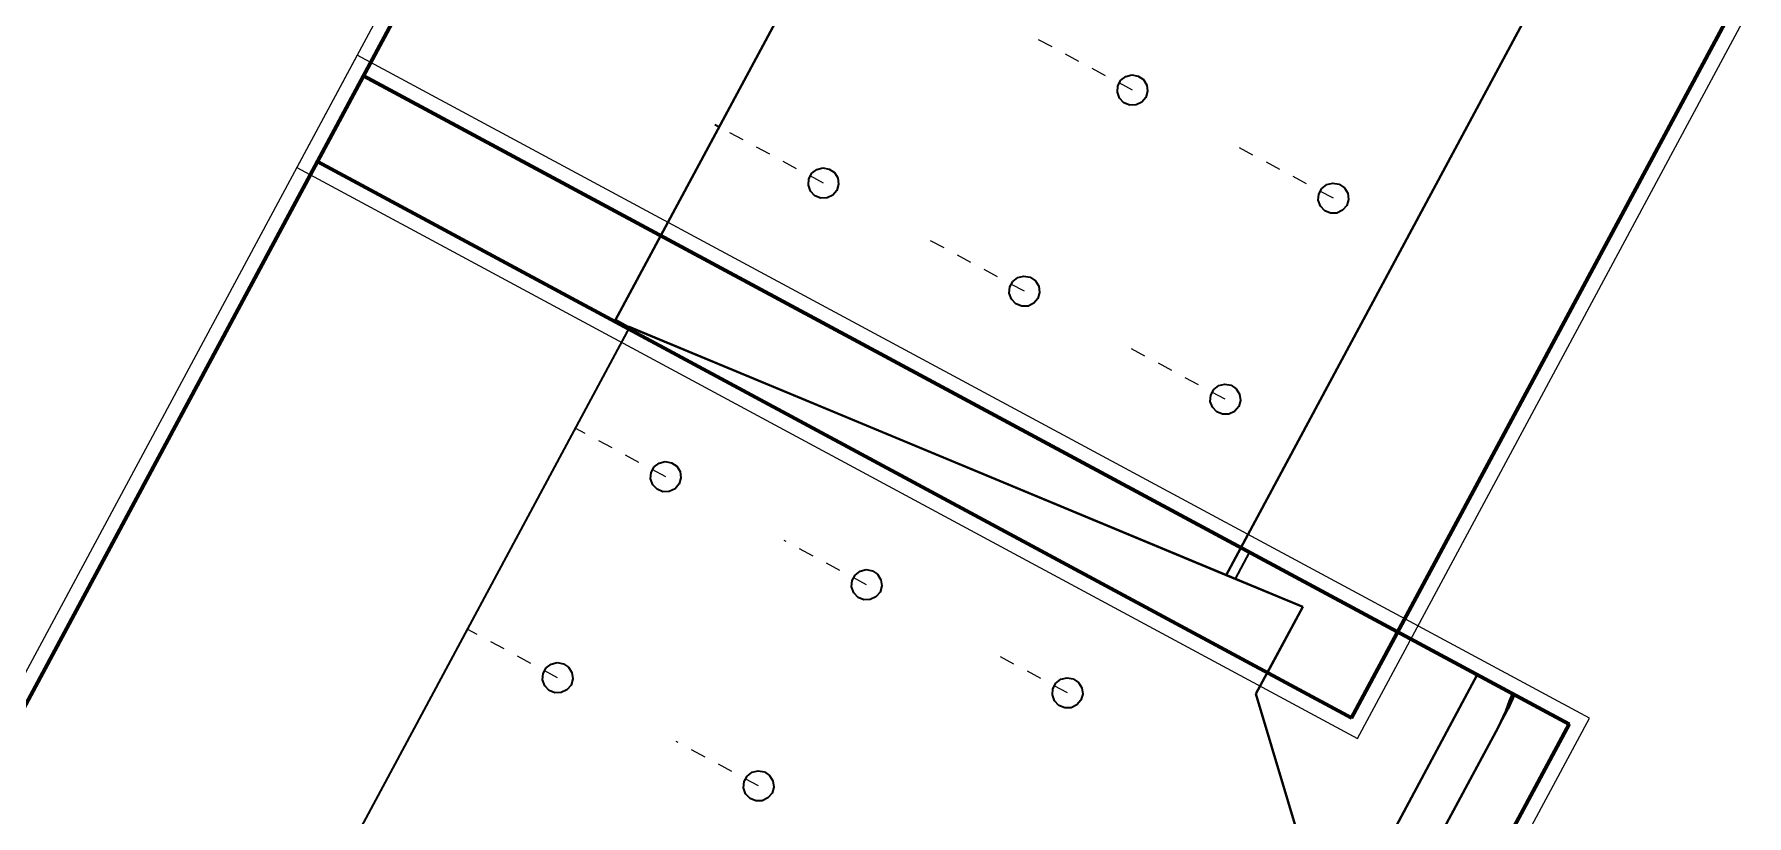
# Model space of a CAD drawing. Header units: metres. Extents: x 2711799 to 2711985, y 1236908 to 1237087.
# Drawn here: x 2711860.07 to 2711871.33, y 1236969.69 to 1236974.83 of the extents above; entities that cross this region are included whole.
import ezdxf

# ---------------------------------------------------------------- set-up
doc = ezdxf.new("R2010")
doc.units = ezdxf.units.M
doc.linetypes.add('AUSGEZOGEN', pattern=[0])
doc.linetypes.add('VERDECKT2_S2', pattern=[0.18, 0.1, -0.08])
for name, color, linetype, lineweight in [('XR$9$Beton Ansicht', 7, 'AUSGEZOGEN', 35), ('XR$9$Beton verdeckt vorne', 7, 'VERDECKT2_S2', 25), ('XR$9$STANDARD_1', 7, 'AUSGEZOGEN', 13)]:
    doc.layers.add(name, color=color, linetype=linetype, lineweight=lineweight)

msp = doc.modelspace()

# ---------------------------------------------------------------- linework, layer by layer
at = {"layer": 'XR$9$Beton Ansicht', "transparency": 33554687}
for p, q in [((2711861.9313, 1236973.9932, 640.05), (2711871.1411, 1236991.1231, 640.05)), ((2711871.1411, 1236991.1231, 640.05), (2711861.9313, 1236973.9932, 640.05)), ((2711863.892, 1236972.9518, 640.05), (2711870.8255, 1236985.8481, 640.05)), ((2711863.892, 1236972.9518, 640.05), (2711870.8255, 1236985.8481, 640.05)), ((2711870.8255, 1236985.8481, 640.05), (2711863.892, 1236972.9518, 640.05)), ((2711874.8443, 1236984.179, 640.05), (2711867.907, 1236971.2757, 640.05)), ((2711867.907, 1236971.2757, 640.05), (2711874.8443, 1236984.179, 640.05)), ((2711871.1497, 1236974.8381, 640.05), (2711868.7302, 1236970.3378, 640.05)), ((2711862.2344, 1236974.5569, 640.05), (2711854.9127, 1236960.9386, 640.05)), ((2711854.9127, 1236960.9386, 640.05), (2711862.2344, 1236974.5569, 640.05)), ((2711867.1913, 1236974.4482, 640.05), (2711867.1944, 1236974.4896, 640.05)), ((2711867.1944, 1236974.4896, 640.05), (2711867.2141, 1236974.5263, 640.05)), ((2711867.2141, 1236974.5263, 640.05), (2711867.247, 1236974.5517, 640.05)), ((2711867.247, 1236974.5517, 640.05), (2711867.2874, 1236974.5616, 640.05)), ((2711867.2874, 1236974.5616, 640.05), (2711867.3283, 1236974.5542, 640.05)), ((2711867.3283, 1236974.5542, 640.05), (2711867.3627, 1236974.5308, 640.05)), ((2711867.3627, 1236974.5308, 640.05), (2711867.3846, 1236974.4954, 640.05)), ((2711867.3846, 1236974.4954, 640.05), (2711867.3902, 1236974.4542, 640.05)), ((2711867.2054, 1236974.409, 640.05), (2711867.1913, 1236974.4482, 640.05)), ((2711867.2341, 1236974.379, 640.05), (2711867.2054, 1236974.409, 640.05)), ((2711867.2726, 1236974.3632, 640.05), (2711867.2341, 1236974.379, 640.05)), ((2711867.3142, 1236974.3645, 640.05), (2711867.2726, 1236974.3632, 640.05)), ((2711867.3516, 1236974.3826, 640.05), (2711867.3142, 1236974.3645, 640.05)), ((2711867.3785, 1236974.4143, 640.05), (2711867.3516, 1236974.3826, 640.05)), ((2711867.3902, 1236974.4542, 640.05), (2711867.3785, 1236974.4143, 640.05)), ((2711864.5734, 1236974.2194, 640.05), (2711864.5445, 1236974.2349, 640.05)), ((2711865.163, 1236973.8788, 640.05), (2711865.1827, 1236973.9154, 640.05)), ((2711865.1827, 1236973.9154, 640.05), (2711865.2155, 1236973.9409, 640.05)), ((2711865.2155, 1236973.9409, 640.05), (2711865.2559, 1236973.9507, 640.05)), ((2711865.2559, 1236973.9507, 640.05), (2711865.2969, 1236973.9433, 640.05)), ((2711865.2969, 1236973.9433, 640.05), (2711865.3312, 1236973.9199, 640.05)), ((2711865.3312, 1236973.9199, 640.05), (2711865.3531, 1236973.8846, 640.05)), ((2711865.1599, 1236973.8373, 640.05), (2711865.163, 1236973.8788, 640.05)), ((2711865.1739, 1236973.7982, 640.05), (2711865.1599, 1236973.8373, 640.05)), ((2711865.2027, 1236973.7681, 640.05), (2711865.1739, 1236973.7982, 640.05)), ((2711865.347, 1236973.8034, 640.05), (2711865.3202, 1236973.7717, 640.05)), ((2711865.3587, 1236973.8433, 640.05), (2711865.347, 1236973.8034, 640.05)), ((2711865.3531, 1236973.8846, 640.05), (2711865.3587, 1236973.8433, 640.05)), ((2711868.5156, 1236973.7793, 640.05), (2711868.5353, 1236973.816, 640.05)), ((2711868.5353, 1236973.816, 640.05), (2711868.5682, 1236973.8414, 640.05)), ((2711868.5682, 1236973.8414, 640.05), (2711868.6086, 1236973.8513, 640.05)), ((2711868.6086, 1236973.8513, 640.05), (2711868.6495, 1236973.8439, 640.05)), ((2711868.6495, 1236973.8439, 640.05), (2711868.6838, 1236973.8205, 640.05)), ((2711868.6838, 1236973.8205, 640.05), (2711868.7057, 1236973.7851, 640.05)), ((2711868.7057, 1236973.7851, 640.05), (2711868.7113, 1236973.7439, 640.05)), ((2711865.2411, 1236973.7524, 640.05), (2711865.2027, 1236973.7681, 640.05)), ((2711865.2827, 1236973.7536, 640.05), (2711865.2411, 1236973.7524, 640.05)), ((2711865.3202, 1236973.7717, 640.05), (2711865.2827, 1236973.7536, 640.05)), ((2711868.5125, 1236973.7379, 640.05), (2711868.5156, 1236973.7793, 640.05)), ((2711868.5265, 1236973.6987, 640.05), (2711868.5125, 1236973.7379, 640.05)), ((2711868.5553, 1236973.6687, 640.05), (2711868.5265, 1236973.6987, 640.05)), ((2711868.6728, 1236973.6722, 640.05), (2711868.6353, 1236973.6542, 640.05)), ((2711868.6997, 1236973.704, 640.05), (2711868.6728, 1236973.6722, 640.05)), ((2711868.7113, 1236973.7439, 640.05), (2711868.6997, 1236973.704, 640.05)), ((2711868.5938, 1236973.6529, 640.05), (2711868.5553, 1236973.6687, 640.05)), ((2711868.6353, 1236973.6542, 640.05), (2711868.5938, 1236973.6529, 640.05)), ((2711866.5038, 1236973.2051, 640.05), (2711866.5367, 1236973.2306, 640.05)), ((2711866.5367, 1236973.2306, 640.05), (2711866.5771, 1236973.2404, 640.05)), ((2711866.5771, 1236973.2404, 640.05), (2711866.618, 1236973.233, 640.05)), ((2711866.618, 1236973.233, 640.05), (2711866.6524, 1236973.2096, 640.05)), ((2711866.481, 1236973.127, 640.05), (2711866.4841, 1236973.1685, 640.05)), ((2711866.4951, 1236973.0879, 640.05), (2711866.481, 1236973.127, 640.05)), ((2711866.4841, 1236973.1685, 640.05), (2711866.5038, 1236973.2051, 640.05)), ((2711866.6524, 1236973.2096, 640.05), (2711866.6742, 1236973.1742, 640.05)), ((2711866.6798, 1236973.133, 640.05), (2711866.6682, 1236973.0931, 640.05)), ((2711866.6742, 1236973.1742, 640.05), (2711866.6798, 1236973.133, 640.05)), ((2711866.5238, 1236973.0578, 640.05), (2711866.4951, 1236973.0879, 640.05)), ((2711866.5623, 1236973.0421, 640.05), (2711866.5238, 1236973.0578, 640.05)), ((2711866.6039, 1236973.0433, 640.05), (2711866.5623, 1236973.0421, 640.05)), ((2711866.6413, 1236973.0614, 640.05), (2711866.6039, 1236973.0433, 640.05)), ((2711866.6682, 1236973.0931, 640.05), (2711866.6413, 1236973.0614, 640.05)), ((2711858.1848, 1236962.1136, 640.05), (2711863.9862, 1236972.9041, 640.05)), ((2711863.9747, 1236972.9074, 640.05), (2711863.892, 1236972.9518, 640.05)), ((2711863.9747, 1236972.9074, 640.05), (2711863.892, 1236972.9518, 640.05)), ((2711863.892, 1236972.9518, 640.05), (2711863.9747, 1236972.9074, 640.05)), ((2711863.9693, 1236972.8975, 640.05), (2711863.9747, 1236972.9074, 640.05)), ((2711863.9747, 1236972.8946, 640.05), (2711863.9693, 1236972.8975, 640.05)), ((2711863.9777, 1236972.9058, 640.05), (2711863.9747, 1236972.9074, 640.05)), ((2711863.9747, 1236972.9074, 640.05), (2711863.9777, 1236972.9058, 640.05)), ((2711863.9747, 1236972.8946, 640.05), (2711863.981, 1236972.9062, 640.05)), ((2711863.981, 1236972.9062, 640.05), (2711863.9747, 1236972.8946, 640.05)), ((2711868.1779, 1236970.6348, 640.05), (2711863.9747, 1236972.8946, 640.05)), ((2711863.9786, 1236972.9075, 640.05), (2711863.9777, 1236972.9058, 640.05)), ((2711863.9777, 1236972.9058, 640.05), (2711863.9786, 1236972.9075, 640.05)), ((2711863.9786, 1236972.9075, 640.05), (2711865.1888, 1236972.4046, 640.05)), ((2711863.981, 1236972.9062, 640.05), (2711863.9786, 1236972.9075, 640.05)), ((2711865.1888, 1236972.4046, 640.05), (2711863.9786, 1236972.9075, 640.05)), ((2711863.9786, 1236972.9075, 640.05), (2711863.981, 1236972.9062, 640.05)), ((2711863.981, 1236972.9062, 640.05), (2711865.1888, 1236972.4046, 640.05)), ((2711865.1888, 1236972.4046, 640.05), (2711863.981, 1236972.9062, 640.05)), ((2711863.9862, 1236972.9041, 640.05), (2711867.9678, 1236971.2505, 640.05)), ((2711863.9862, 1236972.9041, 640.05), (2711867.9678, 1236971.2505, 640.05)), ((2711867.9678, 1236971.2505, 640.05), (2711863.9862, 1236972.9041, 640.05)), ((2711867.8022, 1236972.4167, 640.05), (2711867.8053, 1236972.4582, 640.05)), ((2711867.8053, 1236972.4582, 640.05), (2711867.825, 1236972.4948, 640.05)), ((2711867.825, 1236972.4948, 640.05), (2711867.8579, 1236972.5202, 640.05)), ((2711867.8579, 1236972.5202, 640.05), (2711867.8983, 1236972.5301, 640.05)), ((2711867.8983, 1236972.5301, 640.05), (2711867.9392, 1236972.5227, 640.05)), ((2711867.9392, 1236972.5227, 640.05), (2711867.9735, 1236972.4993, 640.05)), ((2711867.9735, 1236972.4993, 640.05), (2711867.9954, 1236972.4639, 640.05)), ((2711867.9954, 1236972.4639, 640.05), (2711868.001, 1236972.4227, 640.05)), ((2711865.1888, 1236972.4046, 640.05), (2711867.907, 1236971.2757, 640.05)), ((2711867.907, 1236971.2757, 640.05), (2711865.1888, 1236972.4046, 640.05)), ((2711867.8162, 1236972.3776, 640.05), (2711867.8022, 1236972.4167, 640.05)), ((2711867.845, 1236972.3475, 640.05), (2711867.8162, 1236972.3776, 640.05)), ((2711867.8835, 1236972.3318, 640.05), (2711867.845, 1236972.3475, 640.05)), ((2711867.925, 1236972.333, 640.05), (2711867.8835, 1236972.3318, 640.05)), ((2711867.9625, 1236972.3511, 640.05), (2711867.925, 1236972.333, 640.05)), ((2711867.9894, 1236972.3828, 640.05), (2711867.9625, 1236972.3511, 640.05)), ((2711868.001, 1236972.4227, 640.05), (2711867.9894, 1236972.3828, 640.05)), ((2711864.1256, 1236971.9494, 640.05), (2711864.1453, 1236971.986, 640.05)), ((2711864.1453, 1236971.986, 640.05), (2711864.1782, 1236972.0114, 640.05)), ((2711864.1782, 1236972.0114, 640.05), (2711864.2186, 1236972.0213, 640.05)), ((2711864.2186, 1236972.0213, 640.05), (2711864.2595, 1236972.0139, 640.05)), ((2711864.2595, 1236972.0139, 640.05), (2711864.2939, 1236971.9905, 640.05)), ((2711864.2939, 1236971.9905, 640.05), (2711864.3158, 1236971.9551, 640.05)), ((2711864.1225, 1236971.9079, 640.05), (2711864.1256, 1236971.9494, 640.05)), ((2711864.1366, 1236971.8688, 640.05), (2711864.1225, 1236971.9079, 640.05)), ((2711864.1653, 1236971.8387, 640.05), (2711864.1366, 1236971.8688, 640.05)), ((2711864.3097, 1236971.874, 640.05), (2711864.2828, 1236971.8423, 640.05)), ((2711864.3214, 1236971.9139, 640.05), (2711864.3097, 1236971.874, 640.05)), ((2711864.3158, 1236971.9551, 640.05), (2711864.3214, 1236971.9139, 640.05)), ((2711864.2038, 1236971.823, 640.05), (2711864.1653, 1236971.8387, 640.05)), ((2711864.2454, 1236971.8242, 640.05), (2711864.2038, 1236971.823, 640.05)), ((2711864.2828, 1236971.8423, 640.05), (2711864.2454, 1236971.8242, 640.05)), ((2711867.9678, 1236971.2505, 640.05), (2711868.0611, 1236971.4242, 640.05)), ((2711868.0611, 1236971.4242, 640.05), (2711869.558, 1236970.6194, 640.05)), ((2711865.4994, 1236971.3011, 640.05), (2711865.5398, 1236971.311, 640.05)), ((2711865.5398, 1236971.311, 640.05), (2711865.5807, 1236971.3036, 640.05)), ((2711865.4437, 1236971.1976, 640.05), (2711865.4468, 1236971.2391, 640.05)), ((2711865.4577, 1236971.1585, 640.05), (2711865.4437, 1236971.1976, 640.05)), ((2711865.4468, 1236971.2391, 640.05), (2711865.4665, 1236971.2757, 640.05)), ((2711865.4665, 1236971.2757, 640.05), (2711865.4994, 1236971.3011, 640.05)), ((2711865.5807, 1236971.3036, 640.05), (2711865.615, 1236971.2802, 640.05)), ((2711865.615, 1236971.2802, 640.05), (2711865.6369, 1236971.2448, 640.05)), ((2711865.6425, 1236971.2036, 640.05), (2711865.6309, 1236971.1637, 640.05)), ((2711865.6369, 1236971.2448, 640.05), (2711865.6425, 1236971.2036, 640.05)), ((2711868.4102, 1236971.0667, 640.05), (2711867.907, 1236971.2757, 640.05)), ((2711867.907, 1236971.2757, 640.05), (2711868.4102, 1236971.0667, 640.05)), ((2711868.4102, 1236971.0667, 640.05), (2711867.9678, 1236971.2505, 640.05)), ((2711867.9678, 1236971.2505, 640.05), (2711868.4102, 1236971.0667, 640.05)), ((2711865.4865, 1236971.1284, 640.05), (2711865.4577, 1236971.1585, 640.05)), ((2711865.525, 1236971.1127, 640.05), (2711865.4865, 1236971.1284, 640.05)), ((2711865.5665, 1236971.1139, 640.05), (2711865.525, 1236971.1127, 640.05)), ((2711865.604, 1236971.132, 640.05), (2711865.5665, 1236971.1139, 640.05)), ((2711865.6309, 1236971.1637, 640.05), (2711865.604, 1236971.132, 640.05)), ((2711868.4102, 1236971.0667, 640.05), (2711868.1022, 1236970.4939, 640.05)), ((2711868.1022, 1236970.4939, 640.05), (2711868.4102, 1236971.0667, 640.05)), ((2711868.4102, 1236971.0667, 640.05), (2711868.1779, 1236970.6348, 640.05)), ((2711868.1779, 1236970.6348, 640.05), (2711868.4102, 1236971.0667, 640.05)), ((2711863.4153, 1236970.6282, 640.05), (2711863.435, 1236970.6648, 640.05)), ((2711863.435, 1236970.6648, 640.05), (2711863.4679, 1236970.6903, 640.05)), ((2711863.4679, 1236970.6903, 640.05), (2711863.5083, 1236970.7002, 640.05)), ((2711863.5083, 1236970.7002, 640.05), (2711863.5492, 1236970.6928, 640.05)), ((2711863.5492, 1236970.6928, 640.05), (2711863.5836, 1236970.6693, 640.05)), ((2711863.5836, 1236970.6693, 640.05), (2711863.6054, 1236970.634, 640.05)), ((2711863.6054, 1236970.634, 640.05), (2711863.611, 1236970.5928, 640.05)), ((2711868.7302, 1236970.3378, 640.05), (2711868.1779, 1236970.6348, 640.05)), ((2711863.4122, 1236970.5868, 640.05), (2711863.4153, 1236970.6282, 640.05)), ((2711863.4263, 1236970.5476, 640.05), (2711863.4122, 1236970.5868, 640.05)), ((2711863.455, 1236970.5176, 640.05), (2711863.4263, 1236970.5476, 640.05)), ((2711863.4935, 1236970.5018, 640.05), (2711863.455, 1236970.5176, 640.05)), ((2711863.5725, 1236970.5211, 640.05), (2711863.5351, 1236970.5031, 640.05)), ((2711863.5994, 1236970.5529, 640.05), (2711863.5725, 1236970.5211, 640.05)), ((2711863.611, 1236970.5928, 640.05), (2711863.5994, 1236970.5529, 640.05)), ((2711866.7649, 1236970.4873, 640.05), (2711866.7679, 1236970.5288, 640.05)), ((2711866.7679, 1236970.5288, 640.05), (2711866.7876, 1236970.5654, 640.05)), ((2711866.7876, 1236970.5654, 640.05), (2711866.8205, 1236970.5908, 640.05)), ((2711866.8205, 1236970.5908, 640.05), (2711866.8609, 1236970.6007, 640.05)), ((2711866.8609, 1236970.6007, 640.05), (2711866.9018, 1236970.5933, 640.05)), ((2711866.9018, 1236970.5933, 640.05), (2711866.9362, 1236970.5699, 640.05)), ((2711866.9362, 1236970.5699, 640.05), (2711866.9581, 1236970.5345, 640.05)), ((2711866.9581, 1236970.5345, 640.05), (2711866.9637, 1236970.4933, 640.05)), ((2711868.6001, 1236968.8378, 640.05), (2711869.558, 1236970.6194, 640.05)), ((2711869.558, 1236970.6194, 640.05), (2711868.6001, 1236968.8378, 640.05)), ((2711869.558, 1236970.6194, 640.05), (2711869.7904, 1236970.4944, 640.05)), ((2711863.5351, 1236970.5031, 640.05), (2711863.4935, 1236970.5018, 640.05)), ((2711866.7789, 1236970.4481, 640.05), (2711866.7649, 1236970.4873, 640.05)), ((2711866.8076, 1236970.4181, 640.05), (2711866.7789, 1236970.4481, 640.05)), ((2711866.8461, 1236970.4024, 640.05), (2711866.8076, 1236970.4181, 640.05)), ((2711866.9251, 1236970.4217, 640.05), (2711866.8877, 1236970.4036, 640.05)), ((2711866.952, 1236970.4534, 640.05), (2711866.9251, 1236970.4217, 640.05)), ((2711866.9637, 1236970.4933, 640.05), (2711866.952, 1236970.4534, 640.05)), ((2711868.5035, 1236969.159, 640.05), (2711868.1022, 1236970.4939, 640.05)), ((2711868.1022, 1236970.4939, 640.05), (2711868.5035, 1236969.159, 640.05)), ((2711869.7695, 1236970.4499, 640.05), (2711869.7455, 1236970.3803, 640.05)), ((2711869.7455, 1236970.3803, 640.05), (2711869.7695, 1236970.4499, 640.05)), ((2711869.7543, 1236970.3825, 640.05), (2711869.8013, 1236970.4886, 640.05)), ((2711869.7695, 1236970.4499, 640.05), (2711869.7543, 1236970.3825, 640.05)), ((2711869.8027, 1236970.4878, 640.05), (2711869.7612, 1236970.3954, 640.05)), ((2711869.7904, 1236970.4944, 640.05), (2711869.7695, 1236970.4499, 640.05)), ((2711869.7695, 1236970.4499, 640.05), (2711869.7904, 1236970.4944, 640.05)), ((2711869.7904, 1236970.4944, 640.05), (2711869.8013, 1236970.4886, 640.05)), ((2711869.8013, 1236970.4886, 640.05), (2711869.8027, 1236970.4878, 640.05)), ((2711866.8877, 1236970.4036, 640.05), (2711866.8461, 1236970.4024, 640.05)), ((2711869.7455, 1236970.3803, 640.05), (2711869.6959, 1236970.274, 640.05)), ((2711869.6959, 1236970.274, 640.05), (2711869.7455, 1236970.3803, 640.05)), ((2711869.6959, 1236970.274, 640.05), (2711869.7396, 1236970.3552, 640.05)), ((2711869.7396, 1236970.3552, 640.05), (2711869.7543, 1236970.3825, 640.05)), ((2711869.7455, 1236970.3803, 640.05), (2711869.7396, 1236970.3552, 640.05)), ((2711869.7543, 1236970.3825, 640.05), (2711869.7612, 1236970.3954, 640.05)), ((2711869.6959, 1236970.274, 640.05), (2711869.2489, 1236969.4426, 640.05)), ((2711869.2489, 1236969.4426, 640.05), (2711869.6959, 1236970.274, 640.05)), ((2711864.7365, 1236969.9179, 640.05), (2711864.7562, 1236969.9545, 640.05)), ((2711864.7562, 1236969.9545, 640.05), (2711864.7891, 1236969.98, 640.05)), ((2711864.7891, 1236969.98, 640.05), (2711864.8294, 1236969.9899, 640.05)), ((2711864.8294, 1236969.9899, 640.05), (2711864.8704, 1236969.9824, 640.05)), ((2711864.8704, 1236969.9824, 640.05), (2711864.9047, 1236969.959, 640.05)), ((2711864.9047, 1236969.959, 640.05), (2711864.9266, 1236969.9237, 640.05)), ((2711864.7334, 1236969.8764, 640.05), (2711864.7365, 1236969.9179, 640.05)), ((2711864.7474, 1236969.8373, 640.05), (2711864.7334, 1236969.8764, 640.05)), ((2711864.9206, 1236969.8425, 640.05), (2711864.8937, 1236969.8108, 640.05)), ((2711864.9322, 1236969.8825, 640.05), (2711864.9206, 1236969.8425, 640.05)), ((2711864.9266, 1236969.9237, 640.05), (2711864.9322, 1236969.8825, 640.05)), ((2711864.7762, 1236969.8073, 640.05), (2711864.7474, 1236969.8373, 640.05)), ((2711864.8147, 1236969.7915, 640.05), (2711864.7762, 1236969.8073, 640.05)), ((2711864.8562, 1236969.7928, 640.05), (2711864.8147, 1236969.7915, 640.05)), ((2711864.8937, 1236969.8108, 640.05), (2711864.8562, 1236969.7928, 640.05))]:
    msp.add_line(p, q, dxfattribs=at)
at = {"layer": 'XR$9$Beton Ansicht', "color": 7, "linetype": 'AUSGEZOGEN', "lineweight": 35, "transparency": 33554687}
for p, q in [((2711861.9313, 1236973.9932, 640.05), (2711871.1411, 1236991.1231, 640.05)), ((2711871.1411, 1236991.1231, 640.05), (2711861.9313, 1236973.9932, 640.05)), ((2711863.892, 1236972.9518, 640.05), (2711870.8255, 1236985.8481, 640.05)), ((2711863.892, 1236972.9518, 640.05), (2711870.8255, 1236985.8481, 640.05)), ((2711870.8255, 1236985.8481, 640.05), (2711863.892, 1236972.9518, 640.05)), ((2711874.8443, 1236984.179, 640.05), (2711867.907, 1236971.2757, 640.05)), ((2711867.907, 1236971.2757, 640.05), (2711874.8443, 1236984.179, 640.05)), ((2711871.1497, 1236974.8381, 640.05), (2711868.7302, 1236970.3378, 640.05)), ((2711862.2344, 1236974.5569, 640.05), (2711854.9127, 1236960.9386, 640.05)), ((2711854.9127, 1236960.9386, 640.05), (2711862.2344, 1236974.5569, 640.05)), ((2711867.1913, 1236974.4482, 640.05), (2711867.1944, 1236974.4896, 640.05)), ((2711867.1944, 1236974.4896, 640.05), (2711867.2141, 1236974.5263, 640.05)), ((2711867.2141, 1236974.5263, 640.05), (2711867.247, 1236974.5517, 640.05)), ((2711867.247, 1236974.5517, 640.05), (2711867.2874, 1236974.5616, 640.05)), ((2711867.2874, 1236974.5616, 640.05), (2711867.3283, 1236974.5542, 640.05)), ((2711867.3283, 1236974.5542, 640.05), (2711867.3627, 1236974.5308, 640.05)), ((2711867.3627, 1236974.5308, 640.05), (2711867.3846, 1236974.4954, 640.05)), ((2711867.3846, 1236974.4954, 640.05), (2711867.3902, 1236974.4542, 640.05)), ((2711867.2054, 1236974.409, 640.05), (2711867.1913, 1236974.4482, 640.05)), ((2711867.2341, 1236974.379, 640.05), (2711867.2054, 1236974.409, 640.05)), ((2711867.2726, 1236974.3632, 640.05), (2711867.2341, 1236974.379, 640.05)), ((2711867.3142, 1236974.3645, 640.05), (2711867.2726, 1236974.3632, 640.05)), ((2711867.3516, 1236974.3826, 640.05), (2711867.3142, 1236974.3645, 640.05)), ((2711867.3785, 1236974.4143, 640.05), (2711867.3516, 1236974.3826, 640.05)), ((2711867.3902, 1236974.4542, 640.05), (2711867.3785, 1236974.4143, 640.05)), ((2711864.5734, 1236974.2194, 640.05), (2711864.5445, 1236974.2349, 640.05)), ((2711865.163, 1236973.8788, 640.05), (2711865.1827, 1236973.9154, 640.05)), ((2711865.1827, 1236973.9154, 640.05), (2711865.2155, 1236973.9409, 640.05)), ((2711865.2155, 1236973.9409, 640.05), (2711865.2559, 1236973.9507, 640.05)), ((2711865.2559, 1236973.9507, 640.05), (2711865.2969, 1236973.9433, 640.05)), ((2711865.2969, 1236973.9433, 640.05), (2711865.3312, 1236973.9199, 640.05)), ((2711865.3312, 1236973.9199, 640.05), (2711865.3531, 1236973.8846, 640.05)), ((2711865.1599, 1236973.8373, 640.05), (2711865.163, 1236973.8788, 640.05)), ((2711865.1739, 1236973.7982, 640.05), (2711865.1599, 1236973.8373, 640.05)), ((2711865.2027, 1236973.7681, 640.05), (2711865.1739, 1236973.7982, 640.05)), ((2711865.347, 1236973.8034, 640.05), (2711865.3202, 1236973.7717, 640.05)), ((2711865.3587, 1236973.8433, 640.05), (2711865.347, 1236973.8034, 640.05)), ((2711865.3531, 1236973.8846, 640.05), (2711865.3587, 1236973.8433, 640.05)), ((2711868.5156, 1236973.7793, 640.05), (2711868.5353, 1236973.816, 640.05)), ((2711868.5353, 1236973.816, 640.05), (2711868.5682, 1236973.8414, 640.05)), ((2711868.5682, 1236973.8414, 640.05), (2711868.6086, 1236973.8513, 640.05)), ((2711868.6086, 1236973.8513, 640.05), (2711868.6495, 1236973.8439, 640.05)), ((2711868.6495, 1236973.8439, 640.05), (2711868.6838, 1236973.8205, 640.05)), ((2711868.6838, 1236973.8205, 640.05), (2711868.7057, 1236973.7851, 640.05)), ((2711868.7057, 1236973.7851, 640.05), (2711868.7113, 1236973.7439, 640.05)), ((2711865.2411, 1236973.7524, 640.05), (2711865.2027, 1236973.7681, 640.05)), ((2711865.2827, 1236973.7536, 640.05), (2711865.2411, 1236973.7524, 640.05)), ((2711865.3202, 1236973.7717, 640.05), (2711865.2827, 1236973.7536, 640.05)), ((2711868.5125, 1236973.7379, 640.05), (2711868.5156, 1236973.7793, 640.05)), ((2711868.5265, 1236973.6987, 640.05), (2711868.5125, 1236973.7379, 640.05)), ((2711868.5553, 1236973.6687, 640.05), (2711868.5265, 1236973.6987, 640.05)), ((2711868.6728, 1236973.6722, 640.05), (2711868.6353, 1236973.6542, 640.05)), ((2711868.6997, 1236973.704, 640.05), (2711868.6728, 1236973.6722, 640.05)), ((2711868.7113, 1236973.7439, 640.05), (2711868.6997, 1236973.704, 640.05)), ((2711868.5938, 1236973.6529, 640.05), (2711868.5553, 1236973.6687, 640.05)), ((2711868.6353, 1236973.6542, 640.05), (2711868.5938, 1236973.6529, 640.05)), ((2711866.5038, 1236973.2051, 640.05), (2711866.5367, 1236973.2306, 640.05)), ((2711866.5367, 1236973.2306, 640.05), (2711866.5771, 1236973.2404, 640.05)), ((2711866.5771, 1236973.2404, 640.05), (2711866.618, 1236973.233, 640.05)), ((2711866.618, 1236973.233, 640.05), (2711866.6524, 1236973.2096, 640.05)), ((2711866.481, 1236973.127, 640.05), (2711866.4841, 1236973.1685, 640.05)), ((2711866.4951, 1236973.0879, 640.05), (2711866.481, 1236973.127, 640.05)), ((2711866.4841, 1236973.1685, 640.05), (2711866.5038, 1236973.2051, 640.05)), ((2711866.6524, 1236973.2096, 640.05), (2711866.6742, 1236973.1742, 640.05)), ((2711866.6798, 1236973.133, 640.05), (2711866.6682, 1236973.0931, 640.05)), ((2711866.6742, 1236973.1742, 640.05), (2711866.6798, 1236973.133, 640.05)), ((2711866.5238, 1236973.0578, 640.05), (2711866.4951, 1236973.0879, 640.05)), ((2711866.5623, 1236973.0421, 640.05), (2711866.5238, 1236973.0578, 640.05)), ((2711866.6039, 1236973.0433, 640.05), (2711866.5623, 1236973.0421, 640.05)), ((2711866.6413, 1236973.0614, 640.05), (2711866.6039, 1236973.0433, 640.05)), ((2711866.6682, 1236973.0931, 640.05), (2711866.6413, 1236973.0614, 640.05)), ((2711858.1848, 1236962.1136, 640.05), (2711863.9862, 1236972.9041, 640.05)), ((2711863.9747, 1236972.9074, 640.05), (2711863.892, 1236972.9518, 640.05)), ((2711863.9747, 1236972.9074, 640.05), (2711863.892, 1236972.9518, 640.05)), ((2711863.892, 1236972.9518, 640.05), (2711863.9747, 1236972.9074, 640.05)), ((2711863.9693, 1236972.8975, 640.05), (2711863.9747, 1236972.9074, 640.05)), ((2711863.9747, 1236972.8946, 640.05), (2711863.9693, 1236972.8975, 640.05)), ((2711863.9777, 1236972.9058, 640.05), (2711863.9747, 1236972.9074, 640.05)), ((2711863.9747, 1236972.9074, 640.05), (2711863.9777, 1236972.9058, 640.05)), ((2711863.9747, 1236972.8946, 640.05), (2711863.981, 1236972.9062, 640.05)), ((2711863.981, 1236972.9062, 640.05), (2711863.9747, 1236972.8946, 640.05)), ((2711868.1779, 1236970.6348, 640.05), (2711863.9747, 1236972.8946, 640.05)), ((2711863.9786, 1236972.9075, 640.05), (2711863.9777, 1236972.9058, 640.05)), ((2711863.9777, 1236972.9058, 640.05), (2711863.9786, 1236972.9075, 640.05)), ((2711863.9786, 1236972.9075, 640.05), (2711865.1888, 1236972.4046, 640.05)), ((2711863.981, 1236972.9062, 640.05), (2711863.9786, 1236972.9075, 640.05)), ((2711865.1888, 1236972.4046, 640.05), (2711863.9786, 1236972.9075, 640.05)), ((2711863.9786, 1236972.9075, 640.05), (2711863.981, 1236972.9062, 640.05)), ((2711863.981, 1236972.9062, 640.05), (2711865.1888, 1236972.4046, 640.05)), ((2711865.1888, 1236972.4046, 640.05), (2711863.981, 1236972.9062, 640.05)), ((2711863.9862, 1236972.9041, 640.05), (2711867.9678, 1236971.2505, 640.05)), ((2711863.9862, 1236972.9041, 640.05), (2711867.9678, 1236971.2505, 640.05)), ((2711867.9678, 1236971.2505, 640.05), (2711863.9862, 1236972.9041, 640.05)), ((2711867.8022, 1236972.4167, 640.05), (2711867.8053, 1236972.4582, 640.05)), ((2711867.8053, 1236972.4582, 640.05), (2711867.825, 1236972.4948, 640.05)), ((2711867.825, 1236972.4948, 640.05), (2711867.8579, 1236972.5202, 640.05)), ((2711867.8579, 1236972.5202, 640.05), (2711867.8983, 1236972.5301, 640.05)), ((2711867.8983, 1236972.5301, 640.05), (2711867.9392, 1236972.5227, 640.05)), ((2711867.9392, 1236972.5227, 640.05), (2711867.9735, 1236972.4993, 640.05)), ((2711867.9735, 1236972.4993, 640.05), (2711867.9954, 1236972.4639, 640.05)), ((2711867.9954, 1236972.4639, 640.05), (2711868.001, 1236972.4227, 640.05)), ((2711865.1888, 1236972.4046, 640.05), (2711867.907, 1236971.2757, 640.05)), ((2711867.907, 1236971.2757, 640.05), (2711865.1888, 1236972.4046, 640.05)), ((2711867.8162, 1236972.3776, 640.05), (2711867.8022, 1236972.4167, 640.05)), ((2711867.845, 1236972.3475, 640.05), (2711867.8162, 1236972.3776, 640.05)), ((2711867.8835, 1236972.3318, 640.05), (2711867.845, 1236972.3475, 640.05)), ((2711867.925, 1236972.333, 640.05), (2711867.8835, 1236972.3318, 640.05)), ((2711867.9625, 1236972.3511, 640.05), (2711867.925, 1236972.333, 640.05)), ((2711867.9894, 1236972.3828, 640.05), (2711867.9625, 1236972.3511, 640.05)), ((2711868.001, 1236972.4227, 640.05), (2711867.9894, 1236972.3828, 640.05)), ((2711864.1256, 1236971.9494, 640.05), (2711864.1453, 1236971.986, 640.05)), ((2711864.1453, 1236971.986, 640.05), (2711864.1782, 1236972.0114, 640.05)), ((2711864.1782, 1236972.0114, 640.05), (2711864.2186, 1236972.0213, 640.05)), ((2711864.2186, 1236972.0213, 640.05), (2711864.2595, 1236972.0139, 640.05)), ((2711864.2595, 1236972.0139, 640.05), (2711864.2939, 1236971.9905, 640.05)), ((2711864.2939, 1236971.9905, 640.05), (2711864.3158, 1236971.9551, 640.05)), ((2711864.1225, 1236971.9079, 640.05), (2711864.1256, 1236971.9494, 640.05)), ((2711864.1366, 1236971.8688, 640.05), (2711864.1225, 1236971.9079, 640.05)), ((2711864.1653, 1236971.8387, 640.05), (2711864.1366, 1236971.8688, 640.05)), ((2711864.3097, 1236971.874, 640.05), (2711864.2828, 1236971.8423, 640.05)), ((2711864.3214, 1236971.9139, 640.05), (2711864.3097, 1236971.874, 640.05)), ((2711864.3158, 1236971.9551, 640.05), (2711864.3214, 1236971.9139, 640.05)), ((2711864.2038, 1236971.823, 640.05), (2711864.1653, 1236971.8387, 640.05)), ((2711864.2454, 1236971.8242, 640.05), (2711864.2038, 1236971.823, 640.05)), ((2711864.2828, 1236971.8423, 640.05), (2711864.2454, 1236971.8242, 640.05)), ((2711867.9678, 1236971.2505, 640.05), (2711868.0611, 1236971.4242, 640.05)), ((2711868.0611, 1236971.4242, 640.05), (2711869.558, 1236970.6194, 640.05)), ((2711865.4994, 1236971.3011, 640.05), (2711865.5398, 1236971.311, 640.05)), ((2711865.5398, 1236971.311, 640.05), (2711865.5807, 1236971.3036, 640.05)), ((2711865.4437, 1236971.1976, 640.05), (2711865.4468, 1236971.2391, 640.05)), ((2711865.4577, 1236971.1585, 640.05), (2711865.4437, 1236971.1976, 640.05)), ((2711865.4468, 1236971.2391, 640.05), (2711865.4665, 1236971.2757, 640.05)), ((2711865.4665, 1236971.2757, 640.05), (2711865.4994, 1236971.3011, 640.05)), ((2711865.5807, 1236971.3036, 640.05), (2711865.615, 1236971.2802, 640.05)), ((2711865.615, 1236971.2802, 640.05), (2711865.6369, 1236971.2448, 640.05)), ((2711865.6425, 1236971.2036, 640.05), (2711865.6309, 1236971.1637, 640.05)), ((2711865.6369, 1236971.2448, 640.05), (2711865.6425, 1236971.2036, 640.05)), ((2711868.4102, 1236971.0667, 640.05), (2711867.907, 1236971.2757, 640.05)), ((2711867.907, 1236971.2757, 640.05), (2711868.4102, 1236971.0667, 640.05)), ((2711868.4102, 1236971.0667, 640.05), (2711867.9678, 1236971.2505, 640.05)), ((2711867.9678, 1236971.2505, 640.05), (2711868.4102, 1236971.0667, 640.05)), ((2711865.4865, 1236971.1284, 640.05), (2711865.4577, 1236971.1585, 640.05)), ((2711865.525, 1236971.1127, 640.05), (2711865.4865, 1236971.1284, 640.05)), ((2711865.5665, 1236971.1139, 640.05), (2711865.525, 1236971.1127, 640.05)), ((2711865.604, 1236971.132, 640.05), (2711865.5665, 1236971.1139, 640.05)), ((2711865.6309, 1236971.1637, 640.05), (2711865.604, 1236971.132, 640.05)), ((2711868.4102, 1236971.0667, 640.05), (2711868.1022, 1236970.4939, 640.05)), ((2711868.1022, 1236970.4939, 640.05), (2711868.4102, 1236971.0667, 640.05)), ((2711868.4102, 1236971.0667, 640.05), (2711868.1779, 1236970.6348, 640.05)), ((2711868.1779, 1236970.6348, 640.05), (2711868.4102, 1236971.0667, 640.05)), ((2711863.4153, 1236970.6282, 640.05), (2711863.435, 1236970.6648, 640.05)), ((2711863.435, 1236970.6648, 640.05), (2711863.4679, 1236970.6903, 640.05)), ((2711863.4679, 1236970.6903, 640.05), (2711863.5083, 1236970.7002, 640.05)), ((2711863.5083, 1236970.7002, 640.05), (2711863.5492, 1236970.6928, 640.05)), ((2711863.5492, 1236970.6928, 640.05), (2711863.5836, 1236970.6693, 640.05)), ((2711863.5836, 1236970.6693, 640.05), (2711863.6054, 1236970.634, 640.05)), ((2711863.6054, 1236970.634, 640.05), (2711863.611, 1236970.5928, 640.05)), ((2711868.7302, 1236970.3378, 640.05), (2711868.1779, 1236970.6348, 640.05)), ((2711863.4122, 1236970.5868, 640.05), (2711863.4153, 1236970.6282, 640.05)), ((2711863.4263, 1236970.5476, 640.05), (2711863.4122, 1236970.5868, 640.05)), ((2711863.455, 1236970.5176, 640.05), (2711863.4263, 1236970.5476, 640.05)), ((2711863.4935, 1236970.5018, 640.05), (2711863.455, 1236970.5176, 640.05)), ((2711863.5725, 1236970.5211, 640.05), (2711863.5351, 1236970.5031, 640.05)), ((2711863.5994, 1236970.5529, 640.05), (2711863.5725, 1236970.5211, 640.05)), ((2711863.611, 1236970.5928, 640.05), (2711863.5994, 1236970.5529, 640.05)), ((2711866.7649, 1236970.4873, 640.05), (2711866.7679, 1236970.5288, 640.05)), ((2711866.7679, 1236970.5288, 640.05), (2711866.7876, 1236970.5654, 640.05)), ((2711866.7876, 1236970.5654, 640.05), (2711866.8205, 1236970.5908, 640.05)), ((2711866.8205, 1236970.5908, 640.05), (2711866.8609, 1236970.6007, 640.05)), ((2711866.8609, 1236970.6007, 640.05), (2711866.9018, 1236970.5933, 640.05)), ((2711866.9018, 1236970.5933, 640.05), (2711866.9362, 1236970.5699, 640.05)), ((2711866.9362, 1236970.5699, 640.05), (2711866.9581, 1236970.5345, 640.05)), ((2711866.9581, 1236970.5345, 640.05), (2711866.9637, 1236970.4933, 640.05)), ((2711868.6001, 1236968.8378, 640.05), (2711869.558, 1236970.6194, 640.05)), ((2711869.558, 1236970.6194, 640.05), (2711868.6001, 1236968.8378, 640.05)), ((2711869.558, 1236970.6194, 640.05), (2711869.7904, 1236970.4944, 640.05)), ((2711863.5351, 1236970.5031, 640.05), (2711863.4935, 1236970.5018, 640.05)), ((2711866.7789, 1236970.4481, 640.05), (2711866.7649, 1236970.4873, 640.05)), ((2711866.8076, 1236970.4181, 640.05), (2711866.7789, 1236970.4481, 640.05)), ((2711866.8461, 1236970.4024, 640.05), (2711866.8076, 1236970.4181, 640.05)), ((2711866.9251, 1236970.4217, 640.05), (2711866.8877, 1236970.4036, 640.05)), ((2711866.952, 1236970.4534, 640.05), (2711866.9251, 1236970.4217, 640.05)), ((2711866.9637, 1236970.4933, 640.05), (2711866.952, 1236970.4534, 640.05)), ((2711868.5035, 1236969.159, 640.05), (2711868.1022, 1236970.4939, 640.05)), ((2711868.1022, 1236970.4939, 640.05), (2711868.5035, 1236969.159, 640.05)), ((2711869.7695, 1236970.4499, 640.05), (2711869.7455, 1236970.3803, 640.05)), ((2711869.7455, 1236970.3803, 640.05), (2711869.7695, 1236970.4499, 640.05)), ((2711869.7543, 1236970.3825, 640.05), (2711869.8013, 1236970.4886, 640.05)), ((2711869.7695, 1236970.4499, 640.05), (2711869.7543, 1236970.3825, 640.05)), ((2711869.8027, 1236970.4878, 640.05), (2711869.7612, 1236970.3954, 640.05)), ((2711869.7904, 1236970.4944, 640.05), (2711869.7695, 1236970.4499, 640.05)), ((2711869.7695, 1236970.4499, 640.05), (2711869.7904, 1236970.4944, 640.05)), ((2711869.7904, 1236970.4944, 640.05), (2711869.8013, 1236970.4886, 640.05)), ((2711869.8013, 1236970.4886, 640.05), (2711869.8027, 1236970.4878, 640.05)), ((2711866.8877, 1236970.4036, 640.05), (2711866.8461, 1236970.4024, 640.05)), ((2711869.7455, 1236970.3803, 640.05), (2711869.6959, 1236970.274, 640.05)), ((2711869.6959, 1236970.274, 640.05), (2711869.7455, 1236970.3803, 640.05)), ((2711869.6959, 1236970.274, 640.05), (2711869.7396, 1236970.3552, 640.05)), ((2711869.7396, 1236970.3552, 640.05), (2711869.7543, 1236970.3825, 640.05)), ((2711869.7455, 1236970.3803, 640.05), (2711869.7396, 1236970.3552, 640.05)), ((2711869.7543, 1236970.3825, 640.05), (2711869.7612, 1236970.3954, 640.05)), ((2711869.6959, 1236970.274, 640.05), (2711869.2489, 1236969.4426, 640.05)), ((2711869.2489, 1236969.4426, 640.05), (2711869.6959, 1236970.274, 640.05)), ((2711864.7365, 1236969.9179, 640.05), (2711864.7562, 1236969.9545, 640.05)), ((2711864.7562, 1236969.9545, 640.05), (2711864.7891, 1236969.98, 640.05)), ((2711864.7891, 1236969.98, 640.05), (2711864.8294, 1236969.9899, 640.05)), ((2711864.8294, 1236969.9899, 640.05), (2711864.8704, 1236969.9824, 640.05)), ((2711864.8704, 1236969.9824, 640.05), (2711864.9047, 1236969.959, 640.05)), ((2711864.9047, 1236969.959, 640.05), (2711864.9266, 1236969.9237, 640.05)), ((2711864.7334, 1236969.8764, 640.05), (2711864.7365, 1236969.9179, 640.05)), ((2711864.7474, 1236969.8373, 640.05), (2711864.7334, 1236969.8764, 640.05)), ((2711864.9206, 1236969.8425, 640.05), (2711864.8937, 1236969.8108, 640.05)), ((2711864.9322, 1236969.8825, 640.05), (2711864.9206, 1236969.8425, 640.05)), ((2711864.9266, 1236969.9237, 640.05), (2711864.9322, 1236969.8825, 640.05)), ((2711864.7762, 1236969.8073, 640.05), (2711864.7474, 1236969.8373, 640.05)), ((2711864.8147, 1236969.7915, 640.05), (2711864.7762, 1236969.8073, 640.05)), ((2711864.8562, 1236969.7928, 640.05), (2711864.8147, 1236969.7915, 640.05)), ((2711864.8937, 1236969.8108, 640.05), (2711864.8562, 1236969.7928, 640.05))]:
    msp.add_line(p, q, dxfattribs=at)
at = {"layer": 'XR$9$Beton verdeckt vorne', "transparency": 33554687}
for p, q in [((2711867.2903, 1236974.4617, 640.05), (2711866.6241, 1236974.8199, 640.05)), ((2711865.2589, 1236973.8508, 640.05), (2711864.5734, 1236974.2194, 640.05)), ((2711868.6115, 1236973.7514, 640.05), (2711867.9933, 1236974.0837, 640.05)), ((2711866.58, 1236973.1405, 640.05), (2711865.9138, 1236973.4987, 640.05)), ((2711867.9012, 1236972.4302, 640.05), (2711867.283, 1236972.7626, 640.05)), ((2711864.2215, 1236971.9214, 640.05), (2711863.6316, 1236972.2386, 640.05)), ((2711865.5427, 1236971.2111, 640.05), (2711865.0008, 1236971.5025, 640.05)), ((2711863.5112, 1236970.6003, 640.05), (2711862.9212, 1236970.9175, 640.05)), ((2711866.8639, 1236970.5008, 640.05), (2711866.37, 1236970.7663, 640.05)), ((2711864.8324, 1236969.8899, 640.05), (2711864.2905, 1236970.1813, 640.05))]:
    msp.add_line(p, q, dxfattribs=at)
at = {"layer": 'XR$9$Beton verdeckt vorne', "color": 7, "linetype": 'VERDECKT2_S2', "lineweight": 25, "transparency": 33554687}
for p, q in [((2711867.2903, 1236974.4617, 640.05), (2711866.6241, 1236974.8199, 640.05)), ((2711865.2589, 1236973.8508, 640.05), (2711864.5734, 1236974.2194, 640.05)), ((2711868.6115, 1236973.7514, 640.05), (2711867.9933, 1236974.0837, 640.05)), ((2711866.58, 1236973.1405, 640.05), (2711865.9138, 1236973.4987, 640.05)), ((2711867.9012, 1236972.4302, 640.05), (2711867.283, 1236972.7626, 640.05)), ((2711864.2215, 1236971.9214, 640.05), (2711863.6316, 1236972.2386, 640.05)), ((2711865.5427, 1236971.2111, 640.05), (2711865.0008, 1236971.5025, 640.05)), ((2711863.5112, 1236970.6003, 640.05), (2711862.9212, 1236970.9175, 640.05)), ((2711866.8639, 1236970.5008, 640.05), (2711866.37, 1236970.7663, 640.05)), ((2711864.8324, 1236969.8899, 640.05), (2711864.2905, 1236970.1813, 640.05))]:
    msp.add_line(p, q, dxfattribs=at)
at = {"layer": 'XR$9$STANDARD_1', "color": 211, "linetype": 'AUSGEZOGEN', "lineweight": 100, "transparency": 33554687}
for p, q in [((2711861.9313, 1236973.9932, 640.05), (2711871.1411, 1236991.1231, 640.05)), ((2711871.1411, 1236991.1231, 640.05), (2711861.9313, 1236973.9932, 640.05)), ((2711868.7302, 1236970.3378, 640.05), (2711877.9399, 1236987.4678, 640.05)), ((2711877.9399, 1236987.4678, 640.05), (2711868.7302, 1236970.3378, 640.05)), ((2711862.2344, 1236974.5569, 640.05), (2711853.5449, 1236958.3947, 640.05)), ((2711853.5449, 1236958.3947, 640.05), (2711862.2344, 1236974.5569, 640.05)), ((2711870.1613, 1236970.295, 640.05), (2711862.2344, 1236974.5569, 640.05)), ((2711862.2344, 1236974.5569, 640.05), (2711870.1613, 1236970.295, 640.05)), ((2711861.9313, 1236973.9932, 640.05), (2711868.7302, 1236970.3378, 640.05)), ((2711861.9313, 1236973.9932, 640.05), (2711868.7302, 1236970.3378, 640.05)), ((2711861.4719, 1236954.1328, 640.05), (2711870.1613, 1236970.295, 640.05)), ((2711870.1613, 1236970.295, 640.05), (2711861.4719, 1236954.1328, 640.05))]:
    msp.add_line(p, q, dxfattribs=at)
at = {"layer": 'XR$9$STANDARD_1', "color": 211, "linetype": 'AUSGEZOGEN', "lineweight": 25, "transparency": 33554687}
for p, q in [((2711861.9313, 1236973.9932, 640.05), (2711871.1411, 1236991.1231, 640.05)), ((2711871.1411, 1236991.1231, 640.05), (2711861.9313, 1236973.9932, 640.05)), ((2711868.7302, 1236970.3378, 640.05), (2711877.9399, 1236987.4678, 640.05)), ((2711877.9399, 1236987.4678, 640.05), (2711868.7302, 1236970.3378, 640.05)), ((2711862.2344, 1236974.5569, 640.05), (2711853.5449, 1236958.3947, 640.05)), ((2711853.5449, 1236958.3947, 640.05), (2711862.2344, 1236974.5569, 640.05)), ((2711870.1613, 1236970.295, 640.05), (2711862.2344, 1236974.5569, 640.05)), ((2711862.2344, 1236974.5569, 640.05), (2711870.1613, 1236970.295, 640.05)), ((2711861.9313, 1236973.9932, 640.05), (2711868.7302, 1236970.3378, 640.05)), ((2711861.9313, 1236973.9932, 640.05), (2711868.7302, 1236970.3378, 640.05)), ((2711861.4719, 1236954.1328, 640.05), (2711870.1613, 1236970.295, 640.05)), ((2711870.1613, 1236970.295, 640.05), (2711861.4719, 1236954.1328, 640.05))]:
    msp.add_line(p, q, dxfattribs=at)
at = {"layer": 'XR$9$STANDARD_1', "color": 5, "linetype": 'AUSGEZOGEN', "lineweight": 25, "transparency": 33554687, "elevation": 0}
for points in [[(2711871.1003, 1236991.2585), (2711861.7959, 1236973.9525), (2711868.7709, 1236970.2024), (2711878.0753, 1236987.5085), (2711871.1003, 1236991.2585)], [(2711862.1937, 1236974.6923), (2711853.4095, 1236958.354), (2711861.5126, 1236953.9974), (2711870.2968, 1236970.3357), (2711862.1937, 1236974.6923)]]:
    msp.add_lwpolyline(points, dxfattribs=at)

doc.saveas('drawing.dxf')
